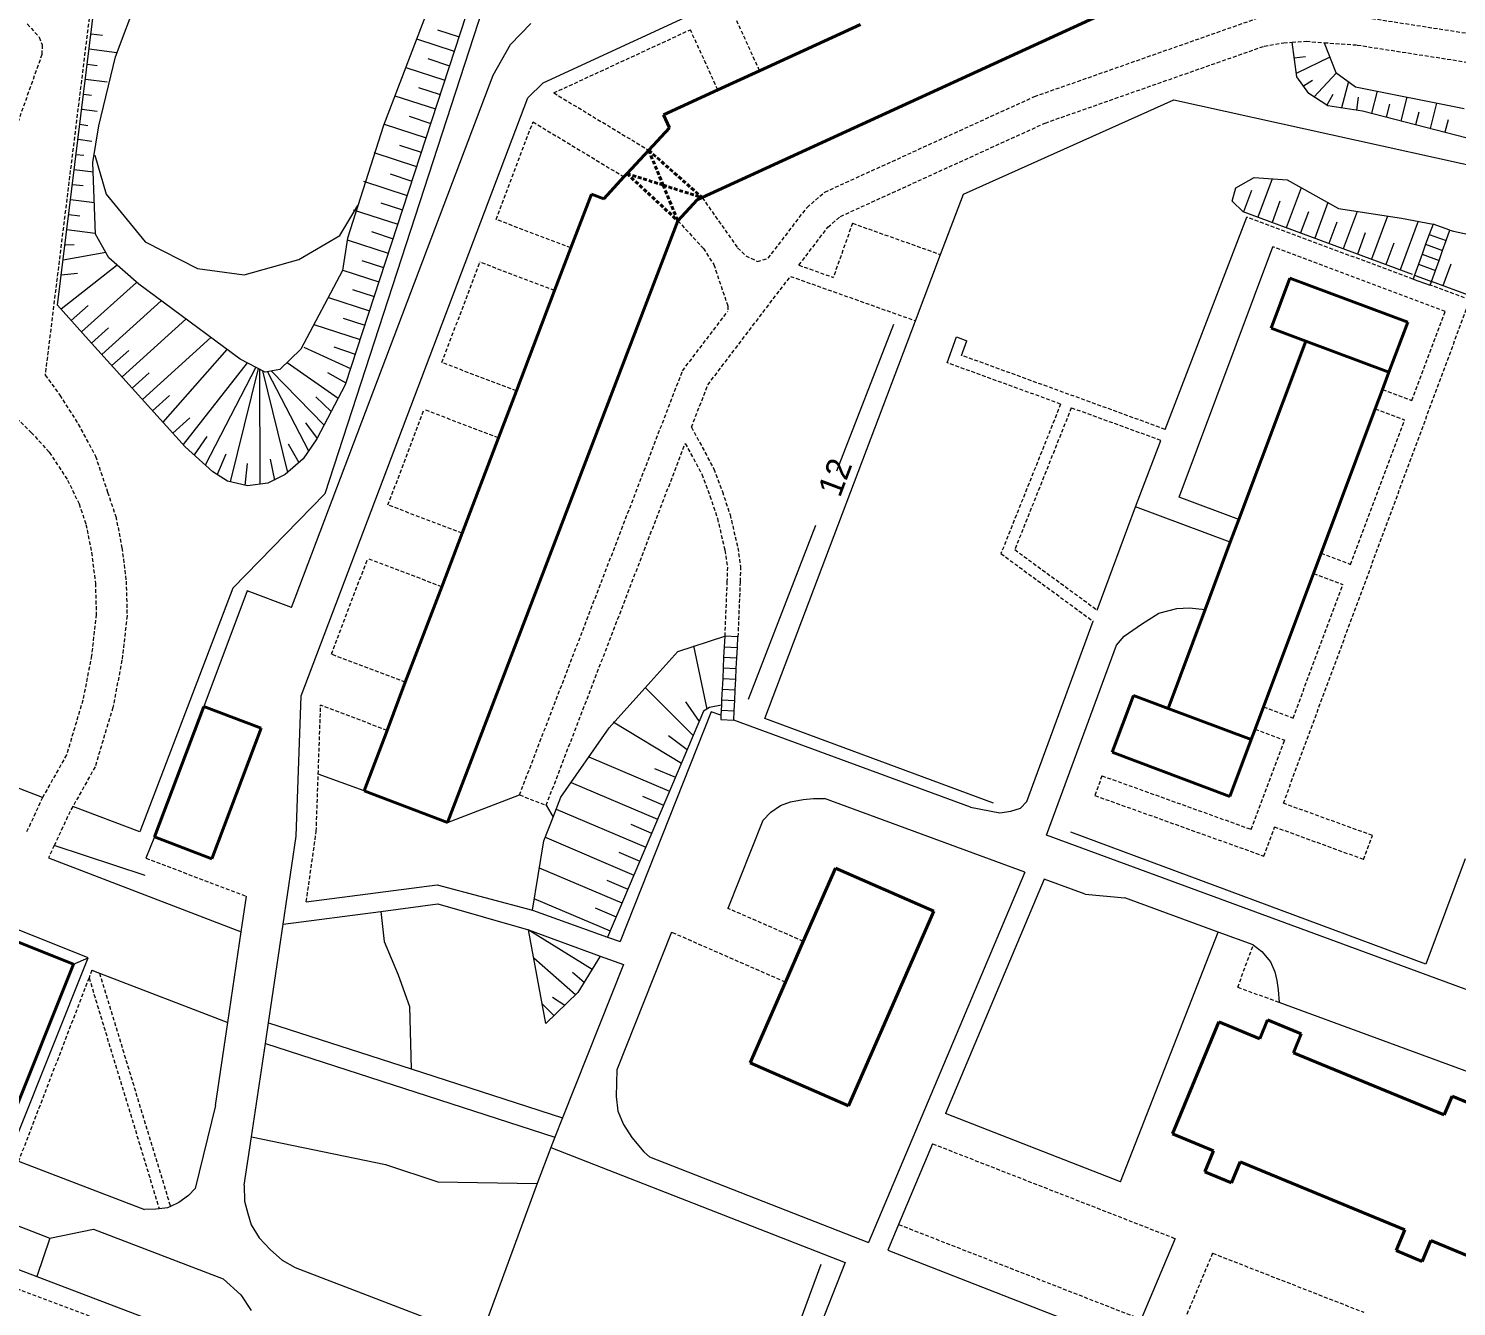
# Model space of a CAD drawing. Extents: x 1000 to 4000, y -5000 to -1000.
# Drawn here: x 2316.8 to 2505, y -3774.7 to -3606.2 of the extents above; entities that cross this region are included whole.
import ezdxf
from ezdxf.enums import TextEntityAlignment as Align

# ---------------------------------------------------------------- set-up
doc = ezdxf.new("R2010")
doc.units = 0
doc.header["$MEASUREMENT"] = 0
doc.linetypes.add('DASHED', pattern=[0.75, 0.5, -0.25])
for name, color, linetype in [('11', 7, 'CONTINUOUS'), ('24', 7, 'CONTINUOUS'), ('25', 7, 'CONTINUOUS'), ('37', 7, 'CONTINUOUS'), ('40', 7, 'CONTINUOUS'), ('42', 7, 'CONTINUOUS'), ('6', 7, 'CONTINUOUS'), ('7', 7, 'CONTINUOUS')]:
    doc.layers.add(name, color=color, linetype=linetype)
doc.styles.get("Standard").update_dxf_attribs({"font": 'txt', "height": 0.2})

msp = doc.modelspace()

# ---------------------------------------------------------------- linework, layer by layer
at = {"layer": '11', "color": 253, "linetype": 'Continuous', "lineweight": 0}
for p, q in [((2376.63, -3603.66), (2355.84, -3667.54)), ((2440.03, -3628.03), (2467.77, -3615.63)), ((2467.77, -3615.63), (2515.55, -3626.18)), ((2437.01, -3636.01), (2440.03, -3628.03)), ((2433.7, -3644.74), (2437.01, -3636.01)), ((2318.65, -3707.59), (2154.41, -3645.11)), ((2413.83, -3697.18), (2433.7, -3644.74)), ((2355.84, -3667.54), (2343.72, -3680.01)), ((2343.72, -3680.01), (2331.48, -3712.14)), ((2443.98, -3708.35), (2413.83, -3697.18)), ((2331.48, -3712.14), (2322.63, -3708.79)), ((2500.96, -3729.57), (2454.18, -3712.15)), ((2506.16, -3715.66), (2500.96, -3729.57)), ((2272.59, -3753.53), (2342.54, -3780.12))]:
    msp.add_line(p, q, dxfattribs=at)
at = {"layer": '24', "color": 253, "linetype": 'Continuous', "lineweight": 0}
for p, q in [((2384.63, -3613.39), (2443.32, -3586.21)), ((2380.31, -3608.32), (2383.02, -3605.55)), ((2378.04, -3612.36), (2380.31, -3608.32)), ((2351.46, -3682.55), (2378.04, -3612.36)), ((2382.59, -3615.36), (2384.63, -3613.39)), ((2352.74, -3694.2), (2382.59, -3615.36)), ((2466.62, -3659.06), (2477.39, -3631.09)), ((2468.45, -3667.99), (2480.82, -3635)), ((2437.89, -3650.28), (2439.12, -3646.88)), ((2439.12, -3646.88), (2440.48, -3647.38)), ((2439.78, -3649.3), (2440.48, -3647.38)), ((2462.69, -3669.26), (2466.05, -3660.52)), ((2476.33, -3670.94), (2468.45, -3667.99)), ((2457.67, -3682.89), (2462.69, -3669.26)), ((2475.2, -3673.95), (2462.69, -3669.26)), ((2345.62, -3680.34), (2339.89, -3695.58)), ((2351.46, -3682.55), (2345.62, -3680.34)), ((2465.79, -3683.3), (2468.17, -3682.67)), ((2468.17, -3682.67), (2469.83, -3682.57)), ((2469.83, -3682.57), (2471.88, -3682.81)), ((2448.39, -3708.12), (2457.13, -3684.36)), ((2461.22, -3686.31), (2463.51, -3684.75)), ((2463.51, -3684.75), (2465.79, -3683.3)), ((2460.21, -3687.49), (2461.22, -3686.31)), ((2450.99, -3712.56), (2460.21, -3687.49)), ((2352.08, -3712.69), (2352.74, -3694.2)), ((2406.77, -3696.28), (2394.76, -3726.6)), ((2408.05, -3696.76), (2406.77, -3696.28)), ((2440.97, -3708.87), (2409.76, -3697.38)), ((2413.58, -3710.64), (2414.63, -3709.55)), ((2414.63, -3709.55), (2415.91, -3708.64)), ((2415.91, -3708.64), (2417.25, -3708.16)), ((2417.25, -3708.16), (2418.92, -3707.86)), ((2418.92, -3707.86), (2420.26, -3707.71)), ((2420.26, -3707.71), (2421.71, -3707.71)), ((2448.1, -3717.42), (2421.71, -3707.71)), ((2440.97, -3708.87), (2444.83, -3709.61)), ((2444.83, -3709.61), (2446.28, -3709.4)), ((2446.28, -3709.4), (2447.53, -3708.99)), ((2447.53, -3708.99), (2448.39, -3708.12)), ((2413.58, -3710.64), (2408.98, -3722.21)), ((2333.38, -3712.8), (2332.27, -3715.6)), ((2350.35, -3724.31), (2352.08, -3712.69)), ((2541.87, -3746), (2450.99, -3712.56)), ((2319.42, -3715.57), (2344.82, -3725.32)), ((2448.1, -3717.42), (2427.52, -3766.26)), ((2450.66, -3718.36), (2437.65, -3749.25)), ((2456.09, -3720.36), (2450.66, -3718.36)), ((2344.82, -3725.32), (2345.52, -3720.62)), ((2353.41, -3721.33), (2370.64, -3719.11)), ((2370.64, -3719.11), (2383.21, -3722.45)), ((2456.09, -3720.36), (2461.3, -3720.82)), ((2473.61, -3725.35), (2461.3, -3720.82)), ((2350.35, -3724.31), (2363.22, -3722.61)), ((2363.22, -3722.61), (2370.74, -3721.62)), ((2370.74, -3721.62), (2382.69, -3725.05)), ((2383.21, -3722.45), (2393.1, -3726)), ((2348.42, -3737.29), (2350.35, -3724.31)), ((2343.05, -3737.24), (2344.82, -3725.32)), ((2382.69, -3725.05), (2392.16, -3728.51)), ((2393.1, -3726), (2394.76, -3726.6)), ((2401.54, -3725.36), (2394.33, -3743.5)), ((2460.74, -3758.28), (2473.61, -3725.35)), ((2478.23, -3727.04), (2473.61, -3725.35)), ((2478.23, -3727.04), (2479.36, -3727.91)), ((2479.36, -3727.91), (2480.49, -3729.25)), ((2395.2, -3729.63), (2387.18, -3749.81)), ((2392.16, -3728.51), (2395.2, -3729.63)), ((2480.49, -3729.25), (2481.05, -3730.59)), ((2325.15, -3730.37), (2326.15, -3730.75)), ((2326.15, -3730.75), (2343.05, -3737.24)), ((2481.05, -3730.59), (2481.34, -3731.72)), ((2481.34, -3731.72), (2481.52, -3732.96)), ((2481.52, -3732.96), (2481.62, -3734.63)), ((2510.37, -3745.2), (2481.62, -3734.63)), ((2341.42, -3748.2), (2343.05, -3737.24)), ((2348.01, -3740.03), (2348.42, -3737.29)), ((2348.42, -3737.29), (2367.21, -3743.36)), ((2346.18, -3752.33), (2348.01, -3740.03)), ((2348.01, -3740.03), (2386.16, -3752.36)), ((2367.21, -3743.36), (2387.18, -3749.81)), ((2394.33, -3743.5), (2394.24, -3747)), ((2394.24, -3747), (2394.45, -3748.95)), ((2341.42, -3748.2), (2338.75, -3759.16)), ((2394.45, -3748.95), (2395.2, -3750.7)), ((2387.18, -3749.81), (2386.16, -3752.36)), ((2395.2, -3750.7), (2396.33, -3752.4)), ((2460.74, -3758.28), (2437.65, -3749.25)), ((2345.23, -3758.7), (2346.18, -3752.33)), ((2386.16, -3752.36), (2385.62, -3753.73)), ((2396.33, -3752.4), (2397.91, -3754.31)), ((2286.63, -3753.02), (2319.62, -3765.69)), ((2385.62, -3753.73), (2424.42, -3768.89)), ((2397.91, -3754.31), (2398.63, -3754.97)), ((2435.96, -3753.25), (2431.48, -3763.89)), ((2315.48, -3755.53), (2332.06, -3761.9)), ((2398.63, -3754.97), (2427.52, -3766.26)), ((2337.88, -3760.07), (2336.62, -3760.99)), ((2338.75, -3759.16), (2337.88, -3760.07)), ((2345.23, -3758.7), (2345.26, -3760.82)), ((2333.58, -3761.86), (2332.06, -3761.9)), ((2334.02, -3761.82), (2333.58, -3761.86)), ((2335.12, -3761.7), (2334.02, -3761.82)), ((2335.5, -3761.52), (2335.12, -3761.7)), ((2336.62, -3760.99), (2335.5, -3761.52)), ((2345.26, -3760.82), (2345.68, -3762.45)), ((2345.68, -3762.45), (2346.13, -3763.95)), ((2346.13, -3763.95), (2347.18, -3765.66)), ((2431.48, -3763.89), (2430.06, -3767.26)), ((2319.62, -3765.69), (2325.37, -3764.51)), ((2325.37, -3764.51), (2342.43, -3771.06)), ((2347.18, -3765.66), (2348.68, -3767.24)), ((2467.95, -3765.75), (2463.47, -3776.39)), ((2348.68, -3767.24), (2350.22, -3768.61)), ((2430.06, -3767.26), (2464.61, -3780.76)), ((2350.22, -3768.61), (2351.95, -3769.55)), ((2351.95, -3769.55), (2376.33, -3778.91)), ((2424.42, -3768.89), (2416.93, -3788.07)), ((2342.43, -3771.06), (2344.78, -3773.16)), ((2344.78, -3773.16), (2346.15, -3775.21))]:
    msp.add_line(p, q, dxfattribs=at)
at = {"layer": '24', "color": 253, "linetype": 'DASHED', "lineweight": 0}
for p, q in [((2325.06, -3602.62), (2318.98, -3651.9)), ((2413.16, -3611.77), (2409.52, -3603.83)), ((2316.62, -3605.61), (2318.21, -3607.36)), ((2449.39, -3615.18), (2478.74, -3604.86)), ((2492.36, -3604.65), (2509.58, -3607.32)), ((2318.21, -3607.36), (2318.58, -3608.37)), ((2386.03, -3614.7), (2404.03, -3606.37)), ((2407.66, -3614.3), (2404.03, -3606.37)), ((2483.34, -3608.02), (2485.22, -3607.9)), ((2485.22, -3607.9), (2487.59, -3608.08)), ((2318.56, -3609.63), (2305.91, -3645.3)), ((2318.58, -3608.37), (2318.56, -3609.63)), ((2450.8, -3618.67), (2479.68, -3608.53)), ((2479.68, -3608.53), (2482.26, -3608.09)), ((2482.26, -3608.09), (2483.34, -3608.02)), ((2487.59, -3608.08), (2491.94, -3608.39)), ((2491.94, -3608.39), (2508.62, -3610.99)), ((2386.03, -3614.7), (2398.54, -3622.26)), ((2421.77, -3627.77), (2449.39, -3615.18)), ((2378.43, -3631.39), (2383.29, -3618.53)), ((2383.29, -3618.53), (2395.28, -3625.77)), ((2423.82, -3630.98), (2450.8, -3618.67)), ((2405.59, -3628.51), (2410.26, -3635.14)), ((2419.41, -3629.8), (2421.77, -3627.77)), ((2414.29, -3636.51), (2419.41, -3629.8)), ((2388.28, -3635.14), (2378.43, -3631.39)), ((2402.38, -3631.56), (2405.75, -3635.21)), ((2418.34, -3637.41), (2422.16, -3632.4)), ((2422.16, -3632.4), (2423.82, -3630.98)), ((2425.4, -3631.89), (2422.87, -3639.02)), ((2425.4, -3631.89), (2437.01, -3636.01)), ((2499.3, -3639.26), (2477.39, -3631.09)), ((2405.75, -3635.21), (2407.12, -3637.33)), ((2410.26, -3635.14), (2411.35, -3636.17)), ((2503.53, -3643.5), (2480.82, -3635)), ((2371.28, -3650.25), (2376.29, -3637.02)), ((2386.13, -3640.76), (2376.29, -3637.02)), ((2407.12, -3637.33), (2408.96, -3642.8)), ((2411.35, -3636.17), (2412.86, -3636.92)), ((2412.86, -3636.92), (2414.29, -3636.51)), ((2418.34, -3637.41), (2422.87, -3639.02)), ((2406.33, -3653.18), (2417.22, -3638.89)), ((2417.22, -3638.89), (2433.7, -3644.74)), ((2506.78, -3641.97), (2501.55, -3640.03)), ((2403, -3651.33), (2408.96, -3643.51)), ((2408.96, -3642.8), (2408.96, -3643.51)), ((2482.2, -3708.35), (2506.78, -3641.97)), ((2499.14, -3655.24), (2503.53, -3643.5)), ((2466.62, -3659.06), (2439.78, -3649.3)), ((2381.1, -3653.99), (2371.28, -3650.25)), ((2452.84, -3655.72), (2437.89, -3650.28)), ((2318.98, -3651.9), (2320.92, -3654.55)), ((2381.51, -3707.26), (2403, -3651.33)), ((2320.92, -3654.55), (2323.35, -3658.36)), ((2404.18, -3658.78), (2406.33, -3653.18)), ((2495.27, -3653.79), (2499.14, -3655.24)), ((2364.17, -3669.03), (2368.93, -3656.45)), ((2378.74, -3660.18), (2368.93, -3656.45)), ((2452.84, -3655.72), (2444.97, -3675.44)), ((2454.24, -3656.23), (2446.79, -3674.92)), ((2466.05, -3660.52), (2454.24, -3656.23)), ((2494.3, -3656.36), (2498.17, -3657.82)), ((2314.68, -3657.09), (2317.16, -3659.46)), ((2323.35, -3658.36), (2325.62, -3662.59)), ((2491.05, -3676.86), (2498.17, -3657.82)), ((2317.16, -3659.46), (2319.53, -3662.08)), ((2404.18, -3658.78), (2407.12, -3664.27)), ((2319.53, -3662.08), (2321.95, -3665.74)), ((2385.03, -3708.62), (2403.36, -3660.92)), ((2403.36, -3660.92), (2405.54, -3664.98)), ((2325.62, -3662.59), (2327.22, -3667.35)), ((2407.12, -3664.27), (2408.25, -3667.27)), ((2321.95, -3665.74), (2323.45, -3668.89)), ((2405.54, -3664.98), (2406.61, -3667.84)), ((2327.22, -3667.35), (2328.3, -3670.54)), ((2406.61, -3667.84), (2407.6, -3670.8)), ((2408.25, -3667.27), (2409.27, -3670.32)), ((2323.45, -3668.89), (2324.37, -3671.59)), ((2373.95, -3672.76), (2364.17, -3669.03)), ((2324.37, -3671.59), (2325.1, -3675.3)), ((2328.3, -3670.54), (2329.11, -3674.66)), ((2407.6, -3670.8), (2408.58, -3675)), ((2409.27, -3670.32), (2410.29, -3674.68)), ((2325.1, -3675.3), (2325.61, -3679.38)), ((2329.11, -3674.66), (2329.66, -3679.07)), ((2408.58, -3675), (2408.91, -3677.23)), ((2410.29, -3674.68), (2410.64, -3677.13)), ((2444.97, -3675.44), (2457.13, -3684.36)), ((2446.79, -3674.92), (2457.67, -3682.89)), ((2487.16, -3675.4), (2491.05, -3676.86)), ((2356.72, -3688.7), (2361.5, -3676.09)), ((2371.26, -3679.81), (2361.5, -3676.09)), ((2408.91, -3677.23), (2408.85, -3679.11)), ((2410.64, -3677.13), (2410.59, -3679.17)), ((2325.61, -3679.38), (2325.72, -3683.45)), ((2329.66, -3679.07), (2329.78, -3683.63)), ((2408.85, -3679.11), (2408.67, -3683.58)), ((2410.59, -3679.17), (2410.41, -3683.66)), ((2486.17, -3678.05), (2490.05, -3679.51)), ((2483.47, -3697.12), (2490.05, -3679.51)), ((2325.72, -3683.45), (2325.1, -3688.89)), ((2329.78, -3683.63), (2329.11, -3689.5)), ((2408.67, -3683.58), (2408.56, -3686.32)), ((2410.41, -3683.66), (2410.29, -3686.41)), ((2366.46, -3692.41), (2356.72, -3688.7)), ((2325.1, -3688.89), (2323.96, -3694.76)), ((2329.11, -3689.5), (2327.91, -3695.74)), ((2323.96, -3694.76), (2321.8, -3701.97)), ((2327.91, -3695.74), (2325.56, -3703.56)), ((2354.98, -3704.53), (2355.3, -3695.42)), ((2364.05, -3698.75), (2355.3, -3695.42)), ((2479.57, -3695.66), (2483.47, -3697.12)), ((2477.97, -3711.8), (2482.37, -3700.04)), ((2478.47, -3698.58), (2482.37, -3700.04)), ((2321.8, -3701.97), (2318.65, -3707.59)), ((2325.56, -3703.56), (2322.63, -3708.79)), ((2354.72, -3712.06), (2354.98, -3704.53)), ((2458.28, -3704.73), (2457.35, -3707.33)), ((2458.28, -3704.73), (2477.97, -3711.8)), ((2318.65, -3707.59), (2316.45, -3712.33)), ((2381.51, -3707.26), (2385.03, -3708.62)), ((2457.35, -3707.33), (2479.61, -3715.32)), ((2322.27, -3709.43), (2320.18, -3713.93)), ((2322.63, -3708.79), (2322.27, -3709.43)), ((2493.93, -3712.61), (2482.2, -3708.35)), ((2353.41, -3721.33), (2354.72, -3712.06)), ((2479.61, -3715.32), (2481.03, -3711.5)), ((2492.77, -3715.77), (2481.03, -3711.5)), ((2492.77, -3715.77), (2493.93, -3712.61)), ((2320.18, -3713.93), (2319.42, -3715.57)), ((2332.27, -3715.6), (2345.52, -3720.62)), ((2418.92, -3726.56), (2408.98, -3722.21)), ((2416.57, -3731.95), (2401.54, -3725.36)), ((2476.18, -3732.62), (2478.23, -3727.04)), ((2324.77, -3731.37), (2315.48, -3755.53)), ((2325.15, -3730.37), (2324.77, -3731.37)), ((2324.77, -3731.37), (2334.02, -3761.82)), ((2326.15, -3730.75), (2335.5, -3761.52)), ((2481.62, -3734.63), (2476.18, -3732.62)), ((2435.96, -3753.25), (2467.95, -3765.75)), ((2271.66, -3756), (2337.79, -3780.78)), ((2431.48, -3763.89), (2463.47, -3776.39)), ((2472.87, -3767.68), (2468.39, -3778.31)), ((2472.87, -3767.68), (2492.79, -3775.46))]:
    msp.add_line(p, q, dxfattribs=at)
at = {"layer": '25', "color": 253, "linetype": 'Continuous', "lineweight": 0}
for p, q in [((2501.92, -3631.99), (2501.43, -3633.35)), ((2504.15, -3632.81), (2501.92, -3631.99)), ((2501.43, -3633.35), (2500.95, -3634.66)), ((2501.43, -3633.35), (2503.66, -3634.15)), ((2503.19, -3635.47), (2503.66, -3634.15)), ((2503.66, -3634.15), (2504.15, -3632.81)), ((2500.48, -3635.98), (2500.01, -3637.3)), ((2500.95, -3634.66), (2500.48, -3635.98)), ((2500.48, -3635.98), (2502.72, -3636.79)), ((2500.95, -3634.66), (2503.19, -3635.47)), ((2502.72, -3636.79), (2503.19, -3635.47)), ((2500.01, -3637.3), (2499.49, -3638.74)), ((2500.01, -3637.3), (2502.24, -3638.1)), ((2502.24, -3638.1), (2502.72, -3636.79)), ((2499.49, -3638.74), (2499.3, -3639.26)), ((2499.3, -3639.26), (2501.55, -3640.03)), ((2499.49, -3638.74), (2501.71, -3639.57)), ((2501.55, -3640.03), (2501.71, -3639.57)), ((2501.71, -3639.57), (2502.24, -3638.1)), ((2408.56, -3686.32), (2408.49, -3687.71)), ((2410.29, -3686.41), (2408.56, -3686.32)), ((2410.23, -3687.8), (2410.29, -3686.41)), ((2408.49, -3687.71), (2408.42, -3689.11)), ((2408.49, -3687.71), (2410.23, -3687.8)), ((2410.16, -3689.2), (2410.23, -3687.8)), ((2408.36, -3690.51), (2408.29, -3691.91)), ((2408.42, -3689.11), (2408.36, -3690.51)), ((2408.36, -3690.51), (2410.09, -3690.59)), ((2408.42, -3689.11), (2410.16, -3689.2)), ((2410.02, -3691.99), (2410.09, -3690.59)), ((2410.09, -3690.59), (2410.16, -3689.2)), ((2408.29, -3691.91), (2408.22, -3693.31)), ((2408.29, -3691.91), (2410.02, -3691.99)), ((2409.95, -3693.39), (2410.02, -3691.99)), ((2408.22, -3693.31), (2408.15, -3694.7)), ((2408.22, -3693.31), (2409.95, -3693.39)), ((2409.89, -3694.79), (2409.95, -3693.39)), ((2408.08, -3696.1), (2408.05, -3696.76)), ((2408.12, -3695.4), (2408.08, -3696.1)), ((2408.08, -3696.1), (2409.82, -3696.19)), ((2408.15, -3694.7), (2408.12, -3695.4)), ((2408.15, -3694.7), (2409.89, -3694.79)), ((2409.76, -3697.38), (2409.82, -3696.19)), ((2409.82, -3696.19), (2409.89, -3694.79)), ((2408.05, -3696.76), (2408.03, -3697.3)), ((2408.03, -3697.3), (2409.76, -3697.38))]:
    msp.add_line(p, q, dxfattribs=at)
at = {"layer": '37', "color": 253, "linetype": 'Continuous', "lineweight": 0}
for p, q in [((2385.96, -3569.29), (2358.55, -3653.18)), ((2320.62, -3642.7), (2325.6, -3602.33)), ((2326.55, -3607.12), (2325.03, -3606.97)), ((2367.95, -3607.59), (2372.91, -3609.21)), ((2370.68, -3606.38), (2373.54, -3607.31)), ((2328.43, -3609.41), (2324.78, -3608.95)), ((2483.95, -3612.57), (2483.34, -3608.02)), ((2487.59, -3608.08), (2489.11, -3612.01)), ((2325.86, -3611.11), (2324.54, -3610.94)), ((2366.52, -3611.33), (2371.67, -3613.01)), ((2369.44, -3610.18), (2372.29, -3611.11)), ((2485.11, -3609.93), (2483.62, -3610.14)), ((2488.33, -3610), (2483.89, -3612.12)), ((2327.14, -3613.28), (2324.3, -3612.93)), ((2485.54, -3614.78), (2483.95, -3612.57)), ((2486.02, -3613.06), (2484.85, -3613.83)), ((2489.18, -3612.06), (2486.23, -3615.24)), ((2489.11, -3612.01), (2491.71, -3613.89)), ((2490.78, -3613.21), (2489.86, -3616.69)), ((2325.08, -3615.04), (2324.05, -3614.91)), ((2365.09, -3615.07), (2370.43, -3616.82)), ((2368.2, -3613.98), (2371.05, -3614.91)), ((2488.05, -3616.42), (2485.54, -3614.78)), ((2488.72, -3614.89), (2487.91, -3616.33)), ((2491.71, -3613.89), (2506.01, -3616.76)), ((2492.05, -3615.27), (2491.84, -3616.98)), ((2494.55, -3614.46), (2493.79, -3617.39)), ((2498.48, -3615.25), (2497.66, -3618.39)), ((2325.84, -3617.15), (2323.8, -3616.89)), ((2492.62, -3617.09), (2488.05, -3616.42)), ((2538.33, -3628.89), (2492.62, -3617.09)), ((2496.19, -3616.19), (2495.73, -3617.89)), ((2500.04, -3617.24), (2499.6, -3618.89)), ((2502.4, -3616.04), (2501.54, -3619.39)), ((2324.6, -3619.03), (2323.56, -3618.88)), ((2363.66, -3618.81), (2369.19, -3620.62)), ((2366.96, -3617.78), (2369.81, -3618.72)), ((2503.9, -3618.26), (2503.47, -3619.89)), ((2325.13, -3621.09), (2323.32, -3620.86)), ((2324.09, -3622.96), (2323.07, -3622.85)), ((2362.3, -3622.57), (2367.95, -3624.42)), ((2365.71, -3621.59), (2368.57, -3622.52)), ((2325.34, -3625.14), (2322.82, -3624.84)), ((2325.64, -3633.31), (2325.29, -3623.89)), ((2360.94, -3626.34), (2366.7, -3628.22)), ((2364.47, -3625.39), (2367.32, -3626.32)), ((2475.93, -3627.21), (2478.34, -3625.84)), ((2478.34, -3625.84), (2482.68, -3626.17)), ((2480.7, -3626.02), (2478.82, -3631.09)), ((2482.68, -3626.17), (2489.48, -3629.95)), ((2323.98, -3626.97), (2322.58, -3626.82)), ((2475.43, -3628.97), (2475.93, -3627.21)), ((2477.99, -3627.58), (2476.95, -3630.39)), ((2484.53, -3627.2), (2482.57, -3632.47)), ((2325.49, -3629.19), (2322.34, -3628.8)), ((2359.58, -3630.1), (2365.46, -3632.02)), ((2363.23, -3629.19), (2366.08, -3630.12)), ((2476.88, -3630.37), (2475.43, -3628.97)), ((2499.21, -3638.64), (2476.88, -3630.37)), ((2481.74, -3628.97), (2480.7, -3631.78)), ((2485.49, -3630.36), (2484.45, -3633.17)), ((2488.07, -3629.17), (2486.32, -3633.86)), ((2489.48, -3629.95), (2497.77, -3631.21)), ((2491.9, -3630.32), (2490.08, -3635.25)), ((2323.57, -3630.96), (2322.09, -3630.79)), ((2489.24, -3631.75), (2488.2, -3634.56)), ((2495.94, -3630.94), (2493.83, -3636.64)), ((2499.95, -3631.62), (2497.58, -3638.03)), ((2497.77, -3631.21), (2501.92, -3631.99)), ((2325.6, -3633.24), (2321.84, -3632.77)), ((2327.39, -3636.45), (2325.64, -3633.31)), ((2358.82, -3633.83), (2358.2, -3638.1)), ((2358.78, -3634.05), (2364.22, -3635.83)), ((2361.99, -3632.99), (2364.84, -3633.93)), ((2492.99, -3633.14), (2491.95, -3635.95)), ((2504.15, -3632.81), (2504.63, -3632.93)), ((2504.63, -3632.93), (2510.77, -3634.23)), ((2326.99, -3635.74), (2321.36, -3636.74)), ((2322.79, -3634.74), (2321.6, -3634.76)), ((2496.74, -3634.53), (2495.7, -3637.34)), ((2328.47, -3637.41), (2321.09, -3643.22)), ((2331.32, -3639.93), (2327.39, -3636.45)), ((2360.74, -3636.8), (2363.6, -3637.73)), ((2504.25, -3637.3), (2503.2, -3640.12)), ((2323.25, -3638.52), (2321.11, -3638.73)), ((2331.01, -3639.71), (2323.76, -3646.2)), ((2358.2, -3638.1), (2352.7, -3648.48)), ((2358.22, -3638.07), (2362.97, -3639.63)), ((2506.95, -3641.51), (2501.71, -3639.57)), ((2344.67, -3649.79), (2331.32, -3639.93)), ((2356.32, -3641.66), (2361.73, -3643.43)), ((2359.5, -3640.6), (2362.35, -3641.53)), ((2324.69, -3647.24), (2320.62, -3642.7)), ((2324.66, -3642.71), (2322.43, -3644.71)), ((2334.27, -3642.11), (2326.44, -3649.18)), ((2337.55, -3644.53), (2329.12, -3652.14)), ((2354.42, -3645.25), (2360.49, -3647.23)), ((2358.26, -3644.4), (2361.11, -3645.33)), ((2337.44, -3661.37), (2324.69, -3647.24)), ((2327.33, -3645.68), (2325.1, -3647.69)), ((2340.84, -3646.96), (2331.8, -3655.11)), ((2330.01, -3648.65), (2327.78, -3650.66)), ((2342.93, -3648.51), (2334.48, -3658.09)), ((2352.7, -3648.48), (2349.91, -3651.18)), ((2353.07, -3648.21), (2359.25, -3651.03)), ((2357.02, -3648.2), (2359.87, -3649.13)), ((2345.61, -3650.28), (2337.16, -3661.05)), ((2346.75, -3650.88), (2340.09, -3663.77)), ((2347.05, -3651.04), (2343.38, -3665.98)), ((2347.99, -3651.53), (2344.67, -3649.79)), ((2347.25, -3651.14), (2347.3, -3666.3)), ((2349.91, -3651.18), (2347.99, -3651.53)), ((2350.89, -3650.24), (2357.62, -3654.95)), ((2332.68, -3651.62), (2330.46, -3653.63)), ((2347.65, -3651.36), (2350.92, -3664.76)), ((2348.28, -3651.48), (2353.7, -3661.91)), ((2348.8, -3651.39), (2355.77, -3658.49)), ((2356.2, -3651.55), (2358.63, -3652.93)), ((2335.36, -3654.59), (2333.14, -3656.6)), ((2354.66, -3654.78), (2356.69, -3656.72)), ((2358.55, -3653.18), (2354.81, -3660.32)), ((2338.04, -3657.56), (2335.82, -3659.57)), ((2353.29, -3658.18), (2354.84, -3660.27)), ((2340.29, -3659.99), (2338.61, -3662.43)), ((2354.81, -3660.32), (2352.98, -3662.94)), ((2341.11, -3664.68), (2337.44, -3661.37)), ((2342.81, -3662.34), (2341.64, -3665.02)), ((2351.04, -3660.97), (2352.42, -3663.43)), ((2345.61, -3663.55), (2345.32, -3666.44)), ((2348.63, -3663), (2349.2, -3665.74)), ((2352.98, -3662.94), (2350.62, -3665.03)), ((2343.03, -3665.9), (2341.11, -3664.68)), ((2345.64, -3666.51), (2343.03, -3665.9)), ((2348.35, -3666.16), (2345.64, -3666.51)), ((2350.62, -3665.03), (2348.35, -3666.16)), ((2402.36, -3688.36), (2408.56, -3686.32)), ((2398.82, -3692.28), (2402.36, -3688.36)), ((2404.46, -3687.61), (2406.21, -3695.93)), ((2393.31, -3698.39), (2398.82, -3692.28)), ((2398.06, -3693.11), (2404.41, -3699.41)), ((2405.78, -3696.2), (2393.1, -3725.99)), ((2403.4, -3694.98), (2405.2, -3697.57)), ((2406.54, -3695.72), (2405.78, -3696.2)), ((2408.12, -3695.4), (2406.54, -3695.72)), ((2393.84, -3697.61), (2402.85, -3703.09)), ((2386.97, -3707.57), (2393.31, -3698.39)), ((2401.14, -3699.43), (2403.63, -3701.26)), ((2390.64, -3702.25), (2401.28, -3706.78)), ((2399.3, -3703.76), (2402.06, -3704.93)), ((2388.33, -3705.61), (2399.71, -3710.46)), ((2385.93, -3710.2), (2386.97, -3707.57)), ((2397.74, -3707.44), (2400.5, -3708.61)), ((2386.36, -3709.12), (2398.15, -3714.14)), ((2384.71, -3713.3), (2385.93, -3710.2)), ((2396.17, -3711.12), (2398.93, -3712.3)), ((2383.21, -3722.45), (2384.71, -3713.3)), ((2384.79, -3712.8), (2396.58, -3717.82)), ((2332.17, -3717.86), (2320.18, -3713.93)), ((2394.6, -3714.8), (2397.36, -3715.98)), ((2384.1, -3716.85), (2395.01, -3721.5)), ((2393.04, -3718.48), (2395.8, -3719.66)), ((2383.42, -3720.91), (2393.45, -3725.18)), ((2391.47, -3722.16), (2394.23, -3723.34)), ((2382.67, -3724.98), (2391.09, -3730.22)), ((2384.99, -3737.41), (2382.69, -3725.05)), ((2383.38, -3728.75), (2388.91, -3733.56)), ((2392.15, -3728.52), (2389.18, -3733.29)), ((2388.49, -3730.63), (2390.04, -3731.92)), ((2389.18, -3733.29), (2384.99, -3737.41)), ((2385.88, -3733.93), (2387.49, -3734.96)), ((2384.5, -3734.78), (2386.06, -3736.36))]:
    msp.add_line(p, q, dxfattribs=at)
at = {"layer": '40', "color": 253, "linetype": 'Continuous', "lineweight": 0}
for p, q in [((2328.25, -3609.95), (2336.31, -3588.5)), ((2371.51, -3598.28), (2363.59, -3618.98)), ((2326.05, -3619.03), (2328.25, -3609.95)), ((2325.29, -3623.89), (2326.05, -3619.03)), ((2363.59, -3618.98), (2358.82, -3633.83)), ((2325.54, -3622.92), (2327.01, -3628.07)), ((2327.01, -3628.07), (2332.19, -3634.33)), ((2357.82, -3633.48), (2360.19, -3629.55)), ((2352.42, -3636.67), (2357.82, -3633.48)), ((2332.19, -3634.33), (2339.08, -3637.84)), ((2339.08, -3637.84), (2345.22, -3638.68)), ((2345.22, -3638.68), (2352.42, -3636.67)), ((2430.79, -3645.25), (2423.3, -3664.59)), ((2420.53, -3671.72), (2411.63, -3694.68)), ((2361.02, -3706.7), (2354.98, -3704.53)), ((2372.01, -3710.88), (2381.51, -3707.26)), ((2385.03, -3708.62), (2385.93, -3710.2)), ((2363.22, -3722.61), (2363.65, -3726.56)), ((2363.65, -3726.56), (2365.53, -3730.96)), ((2365.53, -3730.96), (2366.99, -3735.14)), ((2366.99, -3735.14), (2367.21, -3743.36)), ((2346.18, -3752.33), (2363.86, -3755.97)), ((2385.62, -3753.73), (2383.86, -3758.5)), ((2363.86, -3755.97), (2370.75, -3758.27)), ((2370.75, -3758.27), (2383.86, -3758.5)), ((2383.86, -3758.5), (2376.33, -3778.91)), ((2319.62, -3765.69), (2317.91, -3770.76)), ((2421.21, -3769.16), (2414.2, -3788.22))]:
    msp.add_line(p, q, dxfattribs=at)
at = {"layer": '6', "color": 253, "linetype": 'Continuous', "lineweight": 40}
for p, q in [((2405.59, -3628.51), (2482.7, -3593.1)), ((2426.44, -3605.67), (2413.16, -3611.77)), ((2413.16, -3611.77), (2407.66, -3614.3)), ((2407.66, -3614.3), (2400.47, -3617.6)), ((2400.47, -3617.6), (2401.26, -3619.32)), ((2398.54, -3622.26), (2401.26, -3619.32)), ((2395.68, -3625.34), (2398.54, -3622.26)), ((2392.61, -3628.65), (2395.28, -3625.77)), ((2395.28, -3625.77), (2395.68, -3625.34)), ((2390.98, -3628.03), (2388.28, -3635.14)), ((2392.61, -3628.65), (2390.98, -3628.03)), ((2404.93, -3628.81), (2405.59, -3628.51)), ((2402.38, -3631.56), (2404.93, -3628.81)), ((2372.01, -3710.88), (2402.38, -3631.56)), ((2388.28, -3635.14), (2386.13, -3640.76)), ((2480.58, -3645.7), (2483.05, -3639.11)), ((2483.05, -3639.11), (2498.59, -3644.93)), ((2386.13, -3640.76), (2381.1, -3653.99)), ((2498.59, -3644.93), (2496.11, -3651.53)), ((2476.33, -3670.94), (2485.15, -3647.42)), ((2480.58, -3645.7), (2485.15, -3647.42)), ((2485.15, -3647.42), (2496.11, -3651.53)), ((2496.11, -3651.53), (2495.27, -3653.79)), ((2381.1, -3653.99), (2378.74, -3660.18)), ((2495.27, -3653.79), (2494.3, -3656.36)), ((2494.3, -3656.36), (2487.16, -3675.4)), ((2378.74, -3660.18), (2373.95, -3672.76)), ((2475.2, -3673.95), (2476.33, -3670.94)), ((2373.95, -3672.76), (2371.26, -3679.81)), ((2471.88, -3682.81), (2475.2, -3673.95)), ((2487.16, -3675.4), (2486.17, -3678.05)), ((2486.17, -3678.05), (2479.57, -3695.66)), ((2371.26, -3679.81), (2366.46, -3692.41)), ((2466.99, -3695.85), (2471.88, -3682.81)), ((2366.46, -3692.41), (2364.05, -3698.75)), ((2459.61, -3701.63), (2462.42, -3694.13)), ((2462.42, -3694.13), (2466.99, -3695.85)), ((2339.89, -3695.58), (2333.38, -3712.8)), ((2347.48, -3698.45), (2339.89, -3695.58)), ((2466.99, -3695.85), (2477.95, -3699.96)), ((2479.57, -3695.66), (2478.47, -3698.58)), ((2340.97, -3715.67), (2347.48, -3698.45)), ((2364.05, -3698.75), (2361.02, -3706.7)), ((2477.95, -3699.96), (2475.14, -3707.45)), ((2478.47, -3698.58), (2477.95, -3699.96)), ((2322.71, -3729.55), (2253.49, -3701.95)), ((2475.14, -3707.45), (2459.61, -3701.63)), ((2361.02, -3706.7), (2372.01, -3710.88)), ((2333.38, -3712.8), (2340.97, -3715.67)), ((2418.92, -3726.56), (2423.15, -3716.91)), ((2423.15, -3716.91), (2436.11, -3722.59)), ((2436.11, -3722.59), (2424.88, -3748.25)), ((2416.57, -3731.95), (2418.92, -3726.56)), ((2314.32, -3750.56), (2322.71, -3729.55)), ((2411.91, -3742.57), (2416.57, -3731.95)), ((2473.7, -3737.19), (2467.6, -3751.95)), ((2479.08, -3739.41), (2473.7, -3737.19)), ((2480.12, -3736.91), (2479.08, -3739.41)), ((2480.12, -3736.91), (2484.55, -3738.74)), ((2484.55, -3738.74), (2483.51, -3741.24)), ((2503.4, -3749.45), (2483.51, -3741.24)), ((2424.88, -3748.25), (2411.91, -3742.57)), ((2504.43, -3746.95), (2503.4, -3749.45)), ((2504.43, -3746.95), (2507.96, -3748.41)), ((2467.6, -3751.95), (2472.99, -3754.18)), ((2472.99, -3754.18), (2471.85, -3756.93)), ((2476.49, -3755.62), (2475.35, -3758.38)), ((2476.49, -3755.62), (2498.19, -3764.58)), ((2471.85, -3756.93), (2475.35, -3758.38)), ((2498.19, -3764.58), (2497.05, -3767.34)), ((2501.64, -3766.01), (2500.5, -3768.77)), ((2501.64, -3766.01), (2509.15, -3769.11)), ((2497.05, -3767.34), (2500.5, -3768.77))]:
    msp.add_line(p, q, dxfattribs=at)
at = {"layer": '6', "color": 253, "linetype": 'DASHED', "lineweight": 40}
for p, q in [((2398.54, -3622.26), (2405.59, -3628.51)), ((2398.54, -3622.26), (2400.44, -3626.86)), ((2395.68, -3625.34), (2402.38, -3631.56)), ((2395.68, -3625.34), (2400.44, -3626.86)), ((2400.44, -3626.86), (2402.38, -3631.56)), ((2400.44, -3626.86), (2405.59, -3628.51))]:
    msp.add_line(p, q, dxfattribs=at)
at = {"layer": '7', "color": 253, "linetype": 'Continuous', "lineweight": 0}
for p, q in [((2324.66, -3728.72), (2252.66, -3700.01)), ((2315.16, -3752.51), (2324.66, -3728.72)), ((2322.71, -3729.55), (2324.66, -3728.72))]:
    msp.add_line(p, q, dxfattribs=at)

# ---------------------------------------------------------------- texts
at = {"layer": '42', "color": 253, "linetype": 'Continuous', "lineweight": 0}
msp.add_text('12', height=3.2, rotation=69.3304, dxfattribs=at).set_placement((2423.07, -3665.36), align=Align.MIDDLE)

doc.saveas('drawing.dxf')
